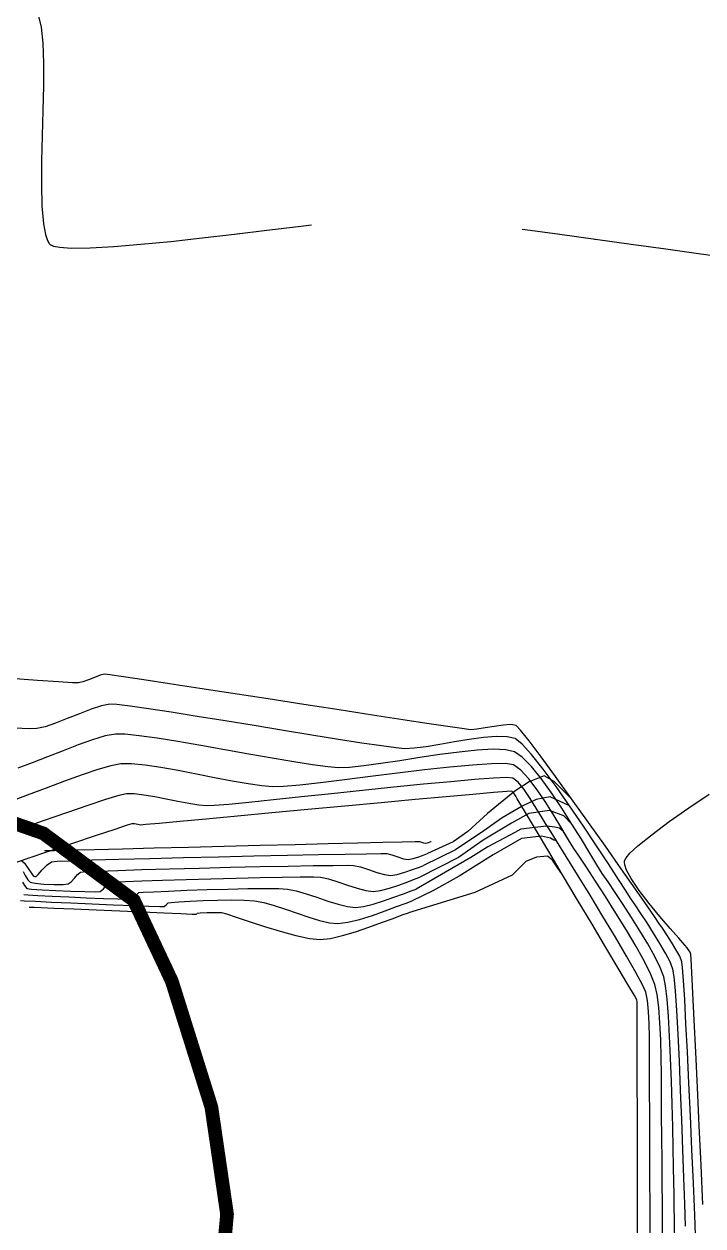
# Model space of a CAD drawing. Header units: metres. Extents: x 708868 to 711043, y 5411316 to 5413138.
# Drawn here: x 710379.5 to 710429.2, y 5412313.2 to 5412401.1 of the extents above; entities that cross this region are included whole.
import ezdxf

# ---------------------------------------------------------------- set-up
doc = ezdxf.new("R2010")
doc.units = ezdxf.units.M
doc.linetypes.add('DASHED', pattern=[0.75, 0.5, -0.25])
for name, color, linetype in [('C-ANNO-TABL', 1, 'Continuous'), ('Rionegro 2010_Contours', 7, 'Continuous'), ('Rionegro 2014_Contours', 7, 'Continuous'), ('Rionegro 2018_Contours', 7, 'Continuous')]:
    doc.layers.add(name, color=color, linetype=linetype)

msp = doc.modelspace()

# ---------------------------------------------------------------- linework, layer by layer
at = {"layer": 'C-ANNO-TABL', "color": 4, "linetype": 'DASHED', "true_color": 0x3dffff, "const_width": 1, "flags": 128}
msp.add_lwpolyline([(711042.543, 5413065.077), (710960.959, 5413110.395), (710928.513, 5413129.625), (710904.958, 5413136.482), (710878.336, 5413137.92), (710860.981, 5413136.789), (710843.249, 5413130.002), (710825.895, 5413114.543), (710808.917, 5413089.658), (710785.526, 5413050.068), (710767.477, 5413018.497), (710750.578, 5412962.402), (710732.947, 5412902.164), (710722.628, 5412876.686), (710711.096, 5412854.241), (710709.275, 5412838.469), (710712.254, 5412799.164), (710711.402, 5412767.16), (710706.844, 5412750.077), (710696.967, 5412735.651), (710677.974, 5412728.438), (710654.043, 5412726.539), (710627.073, 5412724.641), (710606.56, 5412720.465), (710589.801, 5412712.38), (710580.579, 5412698.728), (710577.45, 5412692.07), (710576.617, 5412681.451), (710581.703, 5412658.886), (710586.523, 5412640.581), (710590.138, 5412620.108), (710586.764, 5412609.511), (710569.894, 5412600.358), (710548.445, 5412592.651), (710519.158, 5412593.645), (710507.899, 5412592.671), (710498.04, 5412592.908), (710476.647, 5412590.526), (710453.439, 5412584.652), (710430.062, 5412578.871), (710407.167, 5412571.646), (710393.361, 5412565.35), (710390.566, 5412558.779), (710388.557, 5412550.53), (710383.696, 5412533.008), (710380.563, 5412521.688), (710371.646, 5412514.462), (710365.862, 5412509.886), (710362.006, 5412504.587), (710331.377, 5412455.849), (710322.46, 5412437.304), (710314.748, 5412419.962), (710310.913, 5412404.45), (710310.19, 5412389.517), (710312.359, 5412375.548), (710316.697, 5412365.432), (710327.06, 5412353.871), (710331.95, 5412345.85), (710336.144, 5412343.076), (710341.696, 5412343.548), (710347.662, 5412345.732), (710357.763, 5412346.027), (710373.475, 5412344.551), (710380.943, 5412341.931), (710387.559, 5412337.031), (710390.335, 5412331.128), (710393.229, 5412321.911), (710394.372, 5412314.079), (710391.947, 5412287.733), (710391.947, 5412242.005), (710398.772, 5412181.359), (710397.167, 5412154.922), (710391.094, 5412141.084), (710382.348, 5412135.257), (710365.927, 5412125.119), (710349.52, 5412122.865), (710314.938, 5412100.532), (710310.163, 5412097.449), (710304.075, 5412096.969), (710288.946, 5412103.637), (710260.398, 5412118.748), (710227.162, 5412131.796), (710192.198, 5412139.844), (710067.128, 5412167.234), (710056.514, 5412173.822), (710010.254, 5412214.541), (709997.898, 5412231.696), (709990.986, 5412235.843), (709981.946, 5412236.812), (709941.868, 5412226.346), (709906.208, 5412219.679), (709872.554, 5412206.968), (709858.983, 5412200.97), (709841.485, 5412178.774), (709831.695, 5412162.57), (709826.818, 5412138.119), (709826.096, 5412113.866), (709847.992, 5412057.968), (709847.992, 5412027.524), (709841.153, 5411995.836), (709821.685, 5411967.669), (709785.127, 5411896.003), (709764.498, 5411870.427), (709729.916, 5411841.626), (709687.876, 5411828.101), (709653.609, 5411828.388), (709636.799, 5411836.292), (709611.994, 5411871.534), (709572.151, 5411935.234), (709533.465, 5411953.882), (709461.2, 5411963.077), (709400.577, 5411961.741), (709328.296, 5411946.172), (709283.904, 5411933.17), (709246.821, 5411886.153), (709230.211, 5411871.995), (709186.772, 5411865.786), (709143.573, 5411868.974), (709131.371, 5411871.677), (709115.438, 5411870.35), (709084.203, 5411857.653), (709062.638, 5411854.332), (708913.408, 5411851.538)], dxfattribs=at)
at = {"layer": 'Rionegro 2010_Contours'}
for points in [[(710380.587, 5412401.682, 243), (710380.791, 5412400.887, 243), (710380.904, 5412399.722, 243), (710380.948, 5412398.267, 243), (710380.942, 5412396.598, 243), (710380.904, 5412394.796, 243), (710380.856, 5412392.938, 243), (710380.816, 5412391.102, 243), (710380.805, 5412389.368, 243), (710380.841, 5412387.813, 243), (710380.944, 5412386.515, 243), (710381.089, 5412385.716, 243), (710381.24, 5412385.282, 243), (710381.363, 5412385.08, 243), (710381.432, 5412385.008, 243), (710381.499, 5412384.961, 243), (710381.696, 5412384.88, 243), (710382.136, 5412384.793, 243), (710382.971, 5412384.737, 243), (710384.366, 5412384.752, 243), (710386.09, 5412384.848, 243), (710388.074, 5412385.011, 243), (710390.252, 5412385.225, 243), (710392.557, 5412385.477, 243), (710394.922, 5412385.752, 243), (710397.279, 5412386.035, 243), (710399.562, 5412386.312, 243), (710400.54, 5412386.429, 243)], [(710421.228, 5412385.398, 243), (710421.306, 5412385.388, 243), (710423.917, 5412385.024, 243), (710426.453, 5412384.67, 243), (710428.835, 5412384.339, 243), (710430.986, 5412384.044, 243)], [(710428.655, 5412311.838, 243), (710428.565, 5412314.01, 243), (710428.465, 5412316.359, 243), (710428.358, 5412318.805, 243), (710428.248, 5412321.271, 243), (710428.138, 5412323.68, 243), (710428.03, 5412325.952, 243), (710427.927, 5412328.011, 243), (710427.833, 5412329.779, 243), (710427.75, 5412331.176, 243), (710427.682, 5412332.126, 243), (710427.632, 5412332.551, 243), (710427.465, 5412332.953, 243), (710427.195, 5412333.45, 243), (710426.866, 5412333.99, 243), (710426.521, 5412334.525, 243), (710426.202, 5412335.004, 243), (710425.953, 5412335.378, 243), (710425.675, 5412335.785, 243), (710425.081, 5412336.641, 243), (710424.235, 5412337.854, 243), (710423.199, 5412339.334, 243), (710422.034, 5412340.989, 243), (710420.802, 5412342.728, 243), (710419.567, 5412344.46, 243), (710418.391, 5412346.093, 243), (710417.334, 5412347.537, 243), (710416.461, 5412348.701, 243), (710415.833, 5412349.493, 243), (710415.511, 5412349.821, 243), (710415.112, 5412349.89, 243), (710414.55, 5412349.856, 243), (710413.901, 5412349.761, 243), (710413.24, 5412349.646, 243), (710412.64, 5412349.551, 243), (710412.178, 5412349.517, 243), (710411.714, 5412349.573, 243), (710410.676, 5412349.722, 243), (710409.152, 5412349.95, 243), (710407.233, 5412350.243, 243), (710405.006, 5412350.585, 243), (710402.56, 5412350.963, 243), (710399.986, 5412351.362, 243), (710397.371, 5412351.767, 243), (710394.804, 5412352.165, 243), (710392.375, 5412352.539, 243), (710390.173, 5412352.877, 243), (710388.286, 5412353.163, 243), (710386.803, 5412353.384, 243), (710385.814, 5412353.524, 243), (710385.407, 5412353.568, 243), (710385.086, 5412353.493, 243), (710384.678, 5412353.344, 243), (710384.24, 5412353.169, 243), (710383.831, 5412353.016, 243), (710383.509, 5412352.933, 243), (710383.08, 5412352.949, 243), (710382.047, 5412353.015, 243), (710380.51, 5412353.123, 243), (710378.571, 5412353.265, 243)], [(710427.897, 5412313.199, 244), (710427.844, 5412314.837, 244), (710427.78, 5412316.735, 244), (710427.706, 5412318.81, 244), (710427.624, 5412320.98, 244), (710427.536, 5412323.165, 244), (710427.443, 5412325.282, 244), (710427.347, 5412327.25, 244), (710427.25, 5412328.986, 244), (710427.154, 5412330.41, 244), (710427.061, 5412331.439, 244), (710426.971, 5412331.993, 244), (710426.761, 5412332.529, 244), (710426.434, 5412333.175, 244), (710426.023, 5412333.892, 244), (710425.562, 5412334.641, 244), (710425.084, 5412335.385, 244), (710424.622, 5412336.084, 244), (710424.21, 5412336.701, 244), (710423.881, 5412337.195, 244), (710423.551, 5412337.705, 244), (710422.993, 5412338.569, 244), (710422.255, 5412339.705, 244), (710421.382, 5412341.033, 244), (710420.422, 5412342.47, 244), (710419.421, 5412343.937, 244), (710418.427, 5412345.352, 244), (710417.486, 5412346.632, 244), (710416.644, 5412347.698, 244), (710415.949, 5412348.468, 244), (710415.448, 5412348.861, 244), (710414.853, 5412349.005, 244), (710414.057, 5412349.024, 244), (710413.113, 5412348.946, 244), (710412.075, 5412348.803, 244), (710410.996, 5412348.622, 244), (710409.931, 5412348.434, 244), (710408.933, 5412348.269, 244), (710408.056, 5412348.155, 244), (710407.354, 5412348.122, 244), (710406.726, 5412348.181, 244), (710405.66, 5412348.325, 244), (710404.23, 5412348.54, 244), (710402.511, 5412348.81, 244), (710400.578, 5412349.122, 244), (710398.504, 5412349.461, 244), (710396.364, 5412349.812, 244), (710394.234, 5412350.16, 244), (710392.186, 5412350.492, 244), (710390.297, 5412350.792, 244), (710388.64, 5412351.045, 244), (710387.29, 5412351.238, 244), (710386.321, 5412351.355, 244), (710385.808, 5412351.383, 244), (710385.194, 5412351.258, 244), (710384.43, 5412351.008, 244), (710383.577, 5412350.681, 244), (710382.693, 5412350.327, 244), (710381.839, 5412349.994, 244), (710381.074, 5412349.733, 244), (710380.458, 5412349.591, 244), (710379.903, 5412349.583, 244), (710378.858, 5412349.624, 244)], [(710426.213, 5412312.26, 246), (710426.202, 5412314.572, 246), (710426.19, 5412316.59, 246), (710426.178, 5412318.239, 246), (710426.167, 5412319.446, 246), (710426.156, 5412320.138, 246), (710426.146, 5412320.914, 246), (710426.142, 5412321.899, 246), (710426.139, 5412323.037, 246), (710426.131, 5412324.277, 246), (710426.112, 5412325.565, 246), (710426.076, 5412326.848, 246), (710426.018, 5412328.074, 246), (710425.932, 5412329.19, 246), (710425.811, 5412330.142, 246), (710425.65, 5412330.877, 246), (710425.361, 5412331.612, 246), (710424.89, 5412332.558, 246), (710424.278, 5412333.658, 246), (710423.57, 5412334.855, 246), (710422.81, 5412336.091, 246), (710422.04, 5412337.308, 246), (710421.305, 5412338.448, 246), (710420.647, 5412339.453, 246), (710420.111, 5412340.266, 246), (710419.738, 5412340.83, 246), (710419.339, 5412341.469, 246), (710418.847, 5412342.29, 246), (710418.286, 5412343.219, 246), (710417.682, 5412344.184, 246), (710417.058, 5412345.111, 246), (710416.441, 5412345.929, 246), (710415.853, 5412346.563, 246), (710415.321, 5412346.941, 246), (710414.739, 5412347.034, 246), (710413.71, 5412347.026, 246), (710412.321, 5412346.934, 246), (710410.658, 5412346.777, 246), (710408.804, 5412346.572, 246), (710406.847, 5412346.338, 246), (710404.871, 5412346.092, 246), (710402.962, 5412345.854, 246), (710401.205, 5412345.641, 246), (710399.686, 5412345.471, 246), (710398.491, 5412345.362, 246), (710397.704, 5412345.332, 246), (710396.913, 5412345.4, 246), (710395.907, 5412345.55, 246), (710394.739, 5412345.759, 246), (710393.465, 5412346.006, 246), (710392.137, 5412346.267, 246), (710390.811, 5412346.52, 246), (710389.541, 5412346.744, 246), (710388.381, 5412346.915, 246), (710387.386, 5412347.012, 246), (710386.61, 5412347.011, 246), (710385.884, 5412346.879, 246), (710384.922, 5412346.606, 246), (710383.775, 5412346.223, 246), (710382.499, 5412345.761, 246), (710381.144, 5412345.25, 246), (710379.765, 5412344.722, 246), (710378.415, 5412344.208, 246)], [(710425.311, 5412311.411, 247), (710425.302, 5412314.324, 247), (710425.293, 5412317.018, 247), (710425.284, 5412319.422, 247), (710425.275, 5412321.464, 247), (710425.268, 5412323.071, 247), (710425.261, 5412324.172, 247), (710425.255, 5412324.694, 247), (710425.249, 5412325.338, 247), (710425.25, 5412326.152, 247), (710425.248, 5412327.067, 247), (710425.231, 5412328.011, 247), (710425.19, 5412328.914, 247), (710425.113, 5412329.707, 247), (710424.99, 5412330.319, 247), (710424.752, 5412330.851, 247), (710424.265, 5412331.756, 247), (710423.583, 5412332.949, 247), (710422.762, 5412334.345, 247), (710421.854, 5412335.859, 247), (710420.916, 5412337.405, 247), (710420.001, 5412338.899, 247), (710419.164, 5412340.255, 247), (710418.46, 5412341.389, 247), (710417.943, 5412342.215, 247), (710417.667, 5412342.647, 247), (710417.365, 5412343.136, 247), (710416.98, 5412343.778, 247), (710416.545, 5412344.477, 247), (710416.092, 5412345.14, 247), (710415.652, 5412345.673, 247), (710415.257, 5412345.981, 247), (710414.816, 5412346.011, 247), (710413.859, 5412345.969, 247), (710412.47, 5412345.866, 247), (710410.734, 5412345.712, 247), (710408.735, 5412345.521, 247), (710406.558, 5412345.302, 247), (710404.288, 5412345.068, 247), (710402.009, 5412344.829, 247), (710399.805, 5412344.597, 247), (710397.761, 5412344.383, 247), (710395.962, 5412344.199, 247), (710394.493, 5412344.056, 247), (710393.437, 5412343.965, 247), (710392.879, 5412343.937, 247), (710392.304, 5412343.991, 247), (710391.59, 5412344.108, 247), (710390.784, 5412344.265, 247), (710389.933, 5412344.438, 247), (710389.084, 5412344.603, 247), (710388.282, 5412344.739, 247), (710387.576, 5412344.821, 247), (710387.011, 5412344.826, 247), (710386.457, 5412344.702, 247), (710385.49, 5412344.408, 247), (710384.192, 5412343.979, 247), (710382.646, 5412343.447, 247), (710380.935, 5412342.847, 247), (710379.142, 5412342.212, 247)], [(710424.394, 5412311.543, 248), (710424.387, 5412315.023, 248), (710424.379, 5412318.301, 248), (710424.373, 5412321.297, 248), (710424.367, 5412323.932, 248), (710424.361, 5412326.125, 248), (710424.357, 5412327.795, 248), (710424.355, 5412328.864, 248), (710424.353, 5412329.25, 248), (710424.353, 5412329.409, 248), (710424.349, 5412329.607, 248), (710424.329, 5412329.761, 248), (710424.152, 5412330.07, 248), (710423.677, 5412330.878, 248), (710422.963, 5412332.085, 248), (710422.069, 5412333.592, 248), (710421.056, 5412335.298, 248), (710419.982, 5412337.105, 248), (710418.907, 5412338.912, 248), (710417.89, 5412340.62, 248), (710416.991, 5412342.129, 248), (710416.269, 5412343.339, 248), (710415.784, 5412344.151, 248), (710415.596, 5412344.465, 248), (710415.481, 5412344.653, 248), (710415.333, 5412344.88, 248), (710415.194, 5412345.02, 248), (710414.829, 5412344.998, 248), (710413.846, 5412344.916, 248), (710412.339, 5412344.783, 248), (710410.404, 5412344.609, 248), (710408.136, 5412344.401, 248), (710405.63, 5412344.171, 248), (710402.981, 5412343.926, 248), (710400.284, 5412343.675, 248), (710397.635, 5412343.429, 248), (710395.128, 5412343.195, 248), (710392.858, 5412342.984, 248), (710390.92, 5412342.804, 248), (710389.411, 5412342.664, 248), (710388.424, 5412342.574, 248), (710388.054, 5412342.543, 248), (710387.855, 5412342.572, 248), (710387.609, 5412342.621, 248), (710387.412, 5412342.64, 248), (710387.065, 5412342.53, 248), (710386.159, 5412342.229, 248), (710384.793, 5412341.771, 248), (710383.071, 5412341.192, 248), (710381.092, 5412340.526, 248), (710378.96, 5412339.807, 248)], [(710429.169, 5412314.802, 242), (710429.034, 5412317.683, 242), (710428.899, 5412320.559, 242), (710428.768, 5412323.34, 242), (710428.645, 5412325.94, 242), (710428.534, 5412328.269, 242), (710428.439, 5412330.238, 242), (710428.364, 5412331.76, 242), (710428.314, 5412332.747, 242), (710428.292, 5412333.109, 242), (710428.223, 5412333.252, 242), (710428.115, 5412333.424, 242), (710428.024, 5412333.56, 242), (710427.843, 5412333.764, 242), (710427.395, 5412334.263, 242), (710426.759, 5412334.984, 242), (710426.015, 5412335.854, 242), (710425.241, 5412336.802, 242), (710424.516, 5412337.754, 242), (710423.92, 5412338.639, 242), (710423.589, 5412339.249, 242), (710423.453, 5412339.625, 242), (710423.424, 5412339.829, 242), (710423.431, 5412339.915, 242), (710423.451, 5412339.985, 242), (710423.55, 5412340.157, 242), (710423.829, 5412340.484, 242), (710424.418, 5412341.031, 242), (710425.443, 5412341.857, 242), (710426.709, 5412342.794, 242), (710428.133, 5412343.79, 242), (710429.63, 5412344.794, 242)]]:
    msp.add_polyline3d(points, dxfattribs=at)
at = {"layer": 'Rionegro 2014_Contours'}
for points in [[(710380.587, 5412401.682, 243), (710380.791, 5412400.887, 243), (710380.904, 5412399.722, 243), (710380.948, 5412398.267, 243), (710380.942, 5412396.598, 243), (710380.904, 5412394.796, 243), (710380.856, 5412392.938, 243), (710380.816, 5412391.102, 243), (710380.805, 5412389.368, 243), (710380.841, 5412387.813, 243), (710380.944, 5412386.515, 243), (710381.089, 5412385.716, 243), (710381.24, 5412385.282, 243), (710381.363, 5412385.08, 243), (710381.432, 5412385.008, 243), (710381.499, 5412384.961, 243), (710381.696, 5412384.88, 243), (710382.136, 5412384.793, 243), (710382.971, 5412384.737, 243), (710384.366, 5412384.752, 243), (710386.09, 5412384.848, 243), (710388.074, 5412385.011, 243), (710390.252, 5412385.225, 243), (710392.557, 5412385.477, 243), (710394.922, 5412385.752, 243), (710395.247, 5412385.791, 243)], [(710415.955, 5412386.12, 243), (710416.173, 5412386.091, 243), (710418.698, 5412385.748, 243), (710421.306, 5412385.388, 243), (710423.917, 5412385.024, 243), (710426.453, 5412384.67, 243), (710428.835, 5412384.339, 243), (710430.986, 5412384.044, 243)], [(710428.655, 5412311.838, 243), (710428.565, 5412314.01, 243), (710428.465, 5412316.359, 243), (710428.358, 5412318.805, 243), (710428.248, 5412321.271, 243), (710428.138, 5412323.68, 243), (710428.03, 5412325.952, 243), (710427.927, 5412328.011, 243), (710427.833, 5412329.779, 243), (710427.75, 5412331.176, 243), (710427.682, 5412332.126, 243), (710427.632, 5412332.551, 243), (710427.465, 5412332.953, 243), (710427.195, 5412333.45, 243), (710426.866, 5412333.99, 243), (710426.521, 5412334.525, 243), (710426.202, 5412335.004, 243), (710425.953, 5412335.378, 243), (710425.675, 5412335.785, 243), (710425.081, 5412336.641, 243), (710424.235, 5412337.854, 243), (710423.199, 5412339.334, 243), (710422.034, 5412340.989, 243), (710420.802, 5412342.728, 243), (710419.567, 5412344.46, 243), (710418.391, 5412346.093, 243), (710417.334, 5412347.537, 243), (710416.461, 5412348.701, 243), (710415.833, 5412349.493, 243), (710415.511, 5412349.821, 243), (710415.112, 5412349.89, 243), (710414.55, 5412349.856, 243), (710413.901, 5412349.761, 243), (710413.24, 5412349.646, 243), (710412.64, 5412349.551, 243), (710412.178, 5412349.517, 243), (710411.714, 5412349.573, 243), (710410.676, 5412349.722, 243), (710409.152, 5412349.95, 243), (710407.233, 5412350.243, 243), (710405.006, 5412350.585, 243), (710402.56, 5412350.963, 243), (710399.986, 5412351.362, 243), (710397.371, 5412351.767, 243), (710394.804, 5412352.165, 243), (710392.375, 5412352.539, 243), (710390.173, 5412352.877, 243), (710388.286, 5412353.163, 243), (710386.803, 5412353.384, 243), (710385.814, 5412353.524, 243), (710385.407, 5412353.568, 243), (710385.086, 5412353.493, 243), (710384.678, 5412353.344, 243), (710384.24, 5412353.169, 243), (710383.831, 5412353.016, 243), (710383.509, 5412352.933, 243), (710383.08, 5412352.949, 243), (710382.047, 5412353.015, 243), (710380.51, 5412353.123, 243), (710378.571, 5412353.265, 243)], [(710427.897, 5412313.199, 244), (710427.844, 5412314.837, 244), (710427.78, 5412316.735, 244), (710427.706, 5412318.81, 244), (710427.624, 5412320.98, 244), (710427.536, 5412323.165, 244), (710427.443, 5412325.282, 244), (710427.347, 5412327.25, 244), (710427.25, 5412328.986, 244), (710427.154, 5412330.41, 244), (710427.061, 5412331.439, 244), (710426.971, 5412331.993, 244), (710426.761, 5412332.529, 244), (710426.434, 5412333.175, 244), (710426.023, 5412333.892, 244), (710425.562, 5412334.641, 244), (710425.084, 5412335.385, 244), (710424.622, 5412336.084, 244), (710424.21, 5412336.701, 244), (710423.881, 5412337.195, 244), (710423.551, 5412337.705, 244), (710422.993, 5412338.569, 244), (710422.255, 5412339.705, 244), (710421.382, 5412341.033, 244), (710420.422, 5412342.47, 244), (710419.421, 5412343.937, 244), (710418.427, 5412345.352, 244), (710417.486, 5412346.632, 244), (710416.644, 5412347.698, 244), (710415.949, 5412348.468, 244), (710415.448, 5412348.861, 244), (710414.853, 5412349.005, 244), (710414.057, 5412349.024, 244), (710413.113, 5412348.946, 244), (710412.075, 5412348.803, 244), (710410.996, 5412348.622, 244), (710409.931, 5412348.434, 244), (710408.933, 5412348.269, 244), (710408.056, 5412348.155, 244), (710407.354, 5412348.122, 244), (710406.726, 5412348.181, 244), (710405.66, 5412348.325, 244), (710404.23, 5412348.54, 244), (710402.511, 5412348.81, 244), (710400.578, 5412349.122, 244), (710398.504, 5412349.461, 244), (710396.364, 5412349.812, 244), (710394.234, 5412350.16, 244), (710392.186, 5412350.492, 244), (710390.297, 5412350.792, 244), (710388.64, 5412351.045, 244), (710387.29, 5412351.238, 244), (710386.321, 5412351.355, 244), (710385.808, 5412351.383, 244), (710385.194, 5412351.258, 244), (710384.43, 5412351.008, 244), (710383.577, 5412350.681, 244), (710382.693, 5412350.327, 244), (710381.839, 5412349.994, 244), (710381.074, 5412349.733, 244), (710380.458, 5412349.591, 244), (710379.903, 5412349.583, 244), (710378.858, 5412349.624, 244)], [(710427.101, 5412311.935, 245), (710427.087, 5412313.534, 245), (710427.072, 5412314.773, 245), (710427.058, 5412315.582, 245), (710427.04, 5412316.417, 245), (710427.018, 5412317.551, 245), (710426.99, 5412318.923, 245), (710426.957, 5412320.467, 245), (710426.915, 5412322.122, 245), (710426.865, 5412323.822, 245), (710426.804, 5412325.505, 245), (710426.733, 5412327.107, 245), (710426.649, 5412328.564, 245), (710426.551, 5412329.814, 245), (710426.439, 5412330.792, 245), (710426.311, 5412331.435, 245), (710426.048, 5412332.12, 245), (710425.646, 5412332.936, 245), (710425.14, 5412333.845, 245), (710424.563, 5412334.805, 245), (710423.949, 5412335.779, 245), (710423.332, 5412336.726, 245), (710422.748, 5412337.607, 245), (710422.229, 5412338.382, 245), (710421.81, 5412339.012, 245), (710421.416, 5412339.637, 245), (710420.897, 5412340.488, 245), (710420.279, 5412341.503, 245), (710419.588, 5412342.618, 245), (710418.85, 5412343.772, 245), (710418.092, 5412344.9, 245), (710417.34, 5412345.94, 245), (710416.62, 5412346.828, 245), (710415.96, 5412347.503, 245), (710415.384, 5412347.901, 245), (710414.745, 5412348.051, 245), (710413.819, 5412348.083, 245), (710412.667, 5412348.019, 245), (710411.35, 5412347.881, 245), (710409.926, 5412347.692, 245), (710408.456, 5412347.474, 245), (710407.001, 5412347.249, 245), (710405.621, 5412347.04, 245), (710404.375, 5412346.868, 245), (710403.325, 5412346.757, 245), (710402.529, 5412346.727, 245), (710401.746, 5412346.794, 245), (710400.631, 5412346.946, 245), (710399.253, 5412347.167, 245), (710397.679, 5412347.437, 245), (710395.977, 5412347.738, 245), (710394.215, 5412348.052, 245), (710392.462, 5412348.362, 245), (710390.786, 5412348.648, 245), (710389.255, 5412348.893, 245), (710387.936, 5412349.078, 245), (710386.898, 5412349.186, 245), (710386.209, 5412349.197, 245), (710385.454, 5412349.059, 245), (710384.533, 5412348.785, 245), (710383.492, 5412348.412, 245), (710382.38, 5412347.978, 245), (710381.243, 5412347.524, 245), (710380.13, 5412347.085, 245), (710379.088, 5412346.701, 245)], [(710426.213, 5412312.26, 246), (710426.202, 5412314.572, 246), (710426.19, 5412316.59, 246), (710426.178, 5412318.239, 246), (710426.167, 5412319.446, 246), (710426.156, 5412320.138, 246), (710426.146, 5412320.914, 246), (710426.142, 5412321.899, 246), (710426.139, 5412323.037, 246), (710426.131, 5412324.277, 246), (710426.112, 5412325.565, 246), (710426.076, 5412326.848, 246), (710426.018, 5412328.074, 246), (710425.932, 5412329.19, 246), (710425.811, 5412330.142, 246), (710425.65, 5412330.877, 246), (710425.361, 5412331.612, 246), (710424.89, 5412332.558, 246), (710424.278, 5412333.658, 246), (710423.57, 5412334.855, 246), (710422.81, 5412336.091, 246), (710422.04, 5412337.308, 246), (710421.305, 5412338.448, 246), (710420.647, 5412339.453, 246), (710420.111, 5412340.266, 246), (710419.738, 5412340.83, 246), (710419.339, 5412341.469, 246), (710418.847, 5412342.29, 246), (710418.286, 5412343.219, 246), (710417.682, 5412344.184, 246), (710417.058, 5412345.111, 246), (710416.441, 5412345.929, 246), (710415.853, 5412346.563, 246), (710415.321, 5412346.941, 246), (710414.739, 5412347.034, 246), (710413.71, 5412347.026, 246), (710412.321, 5412346.934, 246), (710410.658, 5412346.777, 246), (710408.804, 5412346.572, 246), (710406.847, 5412346.338, 246), (710404.871, 5412346.092, 246), (710402.962, 5412345.854, 246), (710401.205, 5412345.641, 246), (710399.686, 5412345.471, 246), (710398.491, 5412345.362, 246), (710397.704, 5412345.332, 246), (710396.913, 5412345.4, 246), (710395.907, 5412345.55, 246), (710394.739, 5412345.759, 246), (710393.465, 5412346.006, 246), (710392.137, 5412346.267, 246), (710390.811, 5412346.52, 246), (710389.541, 5412346.744, 246), (710388.381, 5412346.915, 246), (710387.386, 5412347.012, 246), (710386.61, 5412347.011, 246), (710385.884, 5412346.879, 246), (710384.922, 5412346.606, 246), (710383.775, 5412346.223, 246), (710382.499, 5412345.761, 246), (710381.144, 5412345.25, 246), (710379.765, 5412344.722, 246), (710378.415, 5412344.208, 246)], [(710425.311, 5412311.411, 247), (710425.302, 5412314.324, 247), (710425.293, 5412317.018, 247), (710425.284, 5412319.422, 247), (710425.275, 5412321.464, 247), (710425.268, 5412323.071, 247), (710425.261, 5412324.172, 247), (710425.255, 5412324.694, 247), (710425.249, 5412325.338, 247), (710425.25, 5412326.152, 247), (710425.248, 5412327.067, 247), (710425.231, 5412328.011, 247), (710425.19, 5412328.914, 247), (710425.113, 5412329.707, 247), (710424.99, 5412330.319, 247), (710424.752, 5412330.851, 247), (710424.265, 5412331.756, 247), (710423.583, 5412332.949, 247), (710422.762, 5412334.345, 247), (710421.854, 5412335.859, 247), (710420.916, 5412337.405, 247), (710420.001, 5412338.899, 247), (710419.164, 5412340.255, 247), (710418.46, 5412341.389, 247), (710417.943, 5412342.215, 247), (710417.667, 5412342.647, 247), (710417.365, 5412343.136, 247), (710416.98, 5412343.778, 247), (710416.545, 5412344.477, 247), (710416.092, 5412345.14, 247), (710415.652, 5412345.673, 247), (710415.257, 5412345.981, 247), (710414.816, 5412346.011, 247), (710413.859, 5412345.969, 247), (710412.47, 5412345.866, 247), (710410.734, 5412345.712, 247), (710408.735, 5412345.521, 247), (710406.558, 5412345.302, 247), (710404.288, 5412345.068, 247), (710402.009, 5412344.829, 247), (710399.805, 5412344.597, 247), (710397.761, 5412344.383, 247), (710395.962, 5412344.199, 247), (710394.493, 5412344.056, 247), (710393.437, 5412343.965, 247), (710392.879, 5412343.937, 247), (710392.304, 5412343.991, 247), (710391.59, 5412344.108, 247), (710390.784, 5412344.265, 247), (710389.933, 5412344.438, 247), (710389.084, 5412344.603, 247), (710388.282, 5412344.739, 247), (710387.576, 5412344.821, 247), (710387.011, 5412344.826, 247), (710386.457, 5412344.702, 247), (710385.49, 5412344.408, 247), (710384.192, 5412343.979, 247), (710382.646, 5412343.447, 247), (710380.935, 5412342.847, 247), (710379.142, 5412342.212, 247)], [(710424.394, 5412311.543, 248), (710424.387, 5412315.023, 248), (710424.379, 5412318.301, 248), (710424.373, 5412321.297, 248), (710424.367, 5412323.932, 248), (710424.361, 5412326.125, 248), (710424.357, 5412327.795, 248), (710424.355, 5412328.864, 248), (710424.353, 5412329.25, 248), (710424.353, 5412329.409, 248), (710424.349, 5412329.607, 248), (710424.329, 5412329.761, 248), (710424.152, 5412330.07, 248), (710423.677, 5412330.878, 248), (710422.963, 5412332.085, 248), (710422.069, 5412333.592, 248), (710421.056, 5412335.298, 248), (710419.982, 5412337.105, 248), (710418.907, 5412338.912, 248), (710417.89, 5412340.62, 248), (710416.991, 5412342.129, 248), (710416.269, 5412343.339, 248), (710415.784, 5412344.151, 248), (710415.596, 5412344.465, 248), (710415.481, 5412344.653, 248), (710415.333, 5412344.88, 248), (710415.194, 5412345.02, 248), (710414.829, 5412344.998, 248), (710413.846, 5412344.916, 248), (710412.339, 5412344.783, 248), (710410.404, 5412344.609, 248), (710408.136, 5412344.401, 248), (710405.63, 5412344.171, 248), (710402.981, 5412343.926, 248), (710400.284, 5412343.675, 248), (710397.635, 5412343.429, 248), (710395.128, 5412343.195, 248), (710392.858, 5412342.984, 248), (710390.92, 5412342.804, 248), (710389.411, 5412342.664, 248), (710388.424, 5412342.574, 248), (710388.054, 5412342.543, 248), (710387.855, 5412342.572, 248), (710387.609, 5412342.621, 248), (710387.412, 5412342.64, 248), (710387.065, 5412342.53, 248), (710386.159, 5412342.229, 248), (710384.793, 5412341.771, 248), (710383.071, 5412341.192, 248), (710381.092, 5412340.526, 248), (710378.96, 5412339.807, 248)], [(710429.169, 5412314.802, 242), (710429.034, 5412317.683, 242), (710428.899, 5412320.559, 242), (710428.768, 5412323.34, 242), (710428.645, 5412325.94, 242), (710428.534, 5412328.269, 242), (710428.439, 5412330.238, 242), (710428.364, 5412331.76, 242), (710428.314, 5412332.747, 242), (710428.292, 5412333.109, 242), (710428.223, 5412333.252, 242), (710428.115, 5412333.424, 242), (710428.024, 5412333.56, 242), (710427.843, 5412333.764, 242), (710427.395, 5412334.263, 242), (710426.759, 5412334.984, 242), (710426.015, 5412335.854, 242), (710425.241, 5412336.802, 242), (710424.516, 5412337.754, 242), (710423.92, 5412338.639, 242), (710423.589, 5412339.249, 242), (710423.453, 5412339.625, 242), (710423.424, 5412339.829, 242), (710423.431, 5412339.915, 242), (710423.451, 5412339.985, 242), (710423.55, 5412340.157, 242), (710423.829, 5412340.484, 242), (710424.418, 5412341.031, 242), (710425.443, 5412341.857, 242), (710426.709, 5412342.794, 242), (710428.133, 5412343.79, 242), (710429.63, 5412344.794, 242)]]:
    msp.add_polyline3d(points, dxfattribs=at)
at = {"layer": 'Rionegro 2018_Contours'}
for points in [[(710380.587, 5412401.682, 243), (710380.791, 5412400.887, 243), (710380.904, 5412399.722, 243), (710380.948, 5412398.267, 243), (710380.942, 5412396.598, 243), (710380.904, 5412394.796, 243), (710380.856, 5412392.938, 243), (710380.816, 5412391.102, 243), (710380.805, 5412389.368, 243), (710380.841, 5412387.813, 243), (710380.944, 5412386.515, 243), (710381.089, 5412385.716, 243), (710381.24, 5412385.282, 243), (710381.363, 5412385.08, 243), (710381.432, 5412385.008, 243), (710381.499, 5412384.961, 243), (710381.696, 5412384.88, 243), (710382.136, 5412384.793, 243), (710382.971, 5412384.737, 243), (710384.366, 5412384.752, 243), (710386.09, 5412384.848, 243), (710388.074, 5412385.011, 243), (710390.252, 5412385.225, 243), (710392.557, 5412385.477, 243), (710394.922, 5412385.752, 243), (710395.247, 5412385.791, 243)], [(710415.955, 5412386.12, 243), (710416.173, 5412386.091, 243), (710418.698, 5412385.748, 243), (710421.306, 5412385.388, 243), (710423.917, 5412385.024, 243), (710426.453, 5412384.67, 243), (710428.835, 5412384.339, 243), (710430.986, 5412384.044, 243)], [(710428.655, 5412311.838, 243), (710428.565, 5412314.01, 243), (710428.465, 5412316.359, 243), (710428.358, 5412318.805, 243), (710428.248, 5412321.271, 243), (710428.138, 5412323.68, 243), (710428.03, 5412325.952, 243), (710427.927, 5412328.011, 243), (710427.833, 5412329.779, 243), (710427.75, 5412331.176, 243), (710427.682, 5412332.126, 243), (710427.632, 5412332.551, 243), (710427.465, 5412332.953, 243), (710427.195, 5412333.45, 243), (710426.866, 5412333.99, 243), (710426.521, 5412334.525, 243), (710426.202, 5412335.004, 243), (710425.953, 5412335.378, 243), (710425.675, 5412335.785, 243), (710425.081, 5412336.641, 243), (710424.235, 5412337.854, 243), (710423.199, 5412339.334, 243), (710422.034, 5412340.989, 243), (710420.802, 5412342.728, 243), (710419.567, 5412344.46, 243), (710418.294, 5412345.723, 243), (710417.57, 5412346.149, 243), (710416.461, 5412345.71, 243), (710415.413, 5412345.02, 243), (710413.409, 5412343.391, 243), (710411.971, 5412342.061, 243), (710410.896, 5412341.308, 243), (710409.022, 5412340.452, 243)], [(710429.169, 5412314.802, 242), (710429.034, 5412317.683, 242), (710428.899, 5412320.559, 242), (710428.768, 5412323.34, 242), (710428.645, 5412325.94, 242), (710428.534, 5412328.269, 242), (710428.439, 5412330.238, 242), (710428.364, 5412331.76, 242), (710428.314, 5412332.747, 242), (710428.292, 5412333.109, 242), (710428.223, 5412333.252, 242), (710428.115, 5412333.424, 242), (710428.024, 5412333.56, 242), (710427.843, 5412333.764, 242), (710427.395, 5412334.263, 242), (710426.759, 5412334.984, 242), (710426.015, 5412335.854, 242), (710425.241, 5412336.802, 242), (710424.516, 5412337.754, 242), (710423.92, 5412338.639, 242), (710423.589, 5412339.249, 242), (710423.453, 5412339.625, 242), (710423.424, 5412339.829, 242), (710423.431, 5412339.915, 242), (710423.451, 5412339.985, 242), (710423.55, 5412340.157, 242), (710423.829, 5412340.484, 242), (710424.418, 5412341.031, 242), (710425.443, 5412341.857, 242), (710426.709, 5412342.794, 242), (710428.133, 5412343.79, 242), (710429.63, 5412344.794, 242)], [(710427.897, 5412313.199, 244), (710427.844, 5412314.837, 244), (710427.78, 5412316.735, 244), (710427.706, 5412318.81, 244), (710427.624, 5412320.98, 244), (710427.536, 5412323.165, 244), (710427.443, 5412325.282, 244), (710427.347, 5412327.25, 244), (710427.25, 5412328.986, 244), (710427.154, 5412330.41, 244), (710427.061, 5412331.439, 244), (710426.971, 5412331.993, 244), (710426.761, 5412332.529, 244), (710426.434, 5412333.175, 244), (710426.023, 5412333.892, 244), (710425.562, 5412334.641, 244), (710425.084, 5412335.385, 244), (710424.622, 5412336.084, 244), (710424.21, 5412336.701, 244), (710423.881, 5412337.195, 244), (710423.551, 5412337.705, 244), (710422.993, 5412338.569, 244), (710422.255, 5412339.705, 244), (710421.382, 5412341.033, 244), (710420.422, 5412342.47, 244), (710419.421, 5412343.937, 244), (710418.008, 5412344.598, 244), (710416.963, 5412344.423, 244), (710415.945, 5412343.926, 244), (710414.488, 5412343.07, 244), (710413.135, 5412342.11, 244), (710411.075, 5412340.738, 244), (710408.745, 5412339.588, 244)], [(710427.101, 5412311.935, 245), (710427.087, 5412313.534, 245), (710427.072, 5412314.773, 245), (710427.058, 5412315.582, 245), (710427.04, 5412316.417, 245), (710427.018, 5412317.551, 245), (710426.99, 5412318.923, 245), (710426.957, 5412320.467, 245), (710426.915, 5412322.122, 245), (710426.865, 5412323.822, 245), (710426.804, 5412325.505, 245), (710426.733, 5412327.107, 245), (710426.649, 5412328.564, 245), (710426.551, 5412329.814, 245), (710426.439, 5412330.792, 245), (710426.311, 5412331.435, 245), (710426.048, 5412332.12, 245), (710425.646, 5412332.936, 245), (710425.14, 5412333.845, 245), (710424.563, 5412334.805, 245), (710423.949, 5412335.779, 245), (710423.332, 5412336.726, 245), (710422.748, 5412337.607, 245), (710422.229, 5412338.382, 245), (710421.81, 5412339.012, 245), (710421.416, 5412339.637, 245), (710420.897, 5412340.488, 245), (710420.279, 5412341.503, 245), (710419.588, 5412342.618, 245), (710419.003, 5412343.211, 245), (710417.959, 5412343.613, 245), (710416.445, 5412343.398, 245), (710415.179, 5412342.681, 245), (710413.098, 5412341.427, 245), (710411.291, 5412340.175, 245), (710408.468, 5412338.724, 245)], [(710426.213, 5412312.26, 246), (710426.202, 5412314.572, 246), (710426.19, 5412316.59, 246), (710426.178, 5412318.239, 246), (710426.167, 5412319.446, 246), (710426.156, 5412320.138, 246), (710426.146, 5412320.914, 246), (710426.142, 5412321.899, 246), (710426.139, 5412323.037, 246), (710426.131, 5412324.277, 246), (710426.112, 5412325.565, 246), (710426.076, 5412326.848, 246), (710426.018, 5412328.074, 246), (710425.932, 5412329.19, 246), (710425.811, 5412330.142, 246), (710425.65, 5412330.877, 246), (710425.361, 5412331.612, 246), (710424.89, 5412332.558, 246), (710424.278, 5412333.658, 246), (710423.57, 5412334.855, 246), (710422.81, 5412336.091, 246), (710422.04, 5412337.308, 246), (710421.305, 5412338.448, 246), (710420.647, 5412339.453, 246), (710420.111, 5412340.266, 246), (710419.738, 5412340.83, 246), (710419.339, 5412341.469, 246), (710418.94, 5412342.091, 246), (710418.868, 5412342.149, 246), (710418.682, 5412342.314, 246), (710418.339, 5412342.383, 246), (710417.73, 5412342.458, 246), (710415.849, 5412342.25, 246), (710415.402, 5412341.997, 246), (710413.438, 5412340.942, 246), (710412.204, 5412340.177, 246), (710408.191, 5412337.86, 246)], [(710409.298, 5412341.315, 242), (710409.277, 5412341.308, 242), (710409.21, 5412341.283, 242), (710409.073, 5412341.234, 242), (710408.903, 5412341.195, 242), (710408.768, 5412341.223, 242), (710408.605, 5412341.278, 242), (710408.46, 5412341.316, 242), (710408.115, 5412341.311, 242), (710407.188, 5412341.29, 242), (710405.762, 5412341.257, 242), (710403.925, 5412341.213, 242), (710401.761, 5412341.16, 242), (710399.357, 5412341.101, 242), (710396.798, 5412341.038, 242), (710394.17, 5412340.973, 242), (710391.558, 5412340.908, 242), (710389.049, 5412340.845, 242), (710386.727, 5412340.787, 242), (710384.679, 5412340.736, 242), (710382.991, 5412340.694, 242), (710381.747, 5412340.663, 242), (710381.034, 5412340.646, 242)], [(710425.311, 5412311.411, 247), (710425.302, 5412314.324, 247), (710425.293, 5412317.018, 247), (710425.284, 5412319.422, 247), (710425.275, 5412321.464, 247), (710425.268, 5412323.071, 247), (710425.261, 5412324.172, 247), (710425.255, 5412324.694, 247), (710425.249, 5412325.338, 247), (710425.25, 5412326.152, 247), (710425.248, 5412327.067, 247), (710425.231, 5412328.011, 247), (710425.19, 5412328.914, 247), (710425.113, 5412329.707, 247), (710424.99, 5412330.319, 247), (710424.752, 5412330.851, 247), (710424.265, 5412331.756, 247), (710423.583, 5412332.949, 247), (710422.762, 5412334.345, 247), (710421.854, 5412335.859, 247), (710420.916, 5412337.405, 247), (710420.001, 5412338.899, 247), (710419.164, 5412340.255, 247), (710418.46, 5412341.389, 247), (710418.263, 5412341.438, 247), (710418.026, 5412341.572, 247), (710417.365, 5412341.723, 247), (710415.89, 5412341.552, 247), (710413.84, 5412340.362, 247), (710411.335, 5412338.793, 247), (710409.408, 5412337.743, 247), (710407.914, 5412336.997, 247)], [(710379.375, 5412339.933, 243), (710379.554, 5412339.755, 243), (710379.832, 5412339.368, 243), (710380.092, 5412338.978, 243), (710380.218, 5412338.795, 243), (710380.319, 5412338.781, 243), (710380.422, 5412338.786, 243), (710380.557, 5412338.937, 243), (710380.854, 5412339.269, 243), (710381.212, 5412339.627, 243), (710381.529, 5412339.854, 243), (710381.946, 5412339.891, 243), (710382.976, 5412339.937, 243), (710384.517, 5412339.989, 243), (710386.469, 5412340.047, 243), (710388.727, 5412340.107, 243), (710391.191, 5412340.168, 243), (710393.758, 5412340.229, 243), (710396.327, 5412340.286, 243), (710398.794, 5412340.338, 243), (710401.058, 5412340.383, 243), (710403.018, 5412340.419, 243), (710404.569, 5412340.444, 243), (710405.612, 5412340.456, 243), (710406.043, 5412340.454, 243), (710406.417, 5412340.364, 243), (710406.85, 5412340.218, 243), (710407.273, 5412340.083, 243), (710407.617, 5412340.025, 243), (710407.969, 5412340.086, 243), (710408.39, 5412340.219, 243), (710408.776, 5412340.362, 243), (710409.022, 5412340.452, 243)], [(710379.457, 5412339.136, 244), (710379.624, 5412338.853, 244), (710379.8, 5412338.548, 244), (710379.98, 5412338.354, 244), (710380.334, 5412338.282, 244), (710380.98, 5412338.225, 244), (710381.728, 5412338.192, 244), (710382.385, 5412338.192, 244), (710382.762, 5412338.233, 244), (710382.983, 5412338.398, 244), (710383.212, 5412338.664, 244), (710383.442, 5412338.932, 244), (710383.663, 5412339.103, 244), (710384.044, 5412339.137, 244), (710384.986, 5412339.179, 244), (710386.39, 5412339.229, 244), (710388.153, 5412339.284, 244), (710390.176, 5412339.341, 244), (710392.358, 5412339.398, 244), (710394.599, 5412339.452, 244), (710396.797, 5412339.502, 244), (710398.852, 5412339.544, 244), (710400.663, 5412339.576, 244), (710402.13, 5412339.597, 244), (710403.151, 5412339.602, 244), (710403.627, 5412339.591, 244), (710404.128, 5412339.48, 244), (710404.71, 5412339.291, 244), (710405.312, 5412339.085, 244), (710405.873, 5412338.92, 244), (710406.332, 5412338.855, 244), (710406.8, 5412338.926, 244), (710407.367, 5412339.089, 244), (710407.942, 5412339.291, 244), (710408.432, 5412339.475, 244), (710408.745, 5412339.588, 244)], [(710424.394, 5412311.543, 248), (710424.387, 5412315.023, 248), (710424.379, 5412318.301, 248), (710424.373, 5412321.297, 248), (710424.367, 5412323.932, 248), (710424.361, 5412326.125, 248), (710424.357, 5412327.795, 248), (710424.355, 5412328.864, 248), (710424.353, 5412329.25, 248), (710424.353, 5412329.409, 248), (710424.349, 5412329.607, 248), (710424.329, 5412329.761, 248), (710424.152, 5412330.07, 248), (710423.677, 5412330.878, 248), (710422.963, 5412332.085, 248), (710422.069, 5412333.592, 248), (710421.056, 5412335.298, 248), (710419.982, 5412337.105, 248), (710418.907, 5412338.912, 248), (710418.52, 5412339.458, 248), (710418.171, 5412339.979, 248), (710417.804, 5412340.265, 248), (710417, 5412340.197, 248), (710416.211, 5412339.877, 248), (710415.218, 5412338.887, 248), (710412.481, 5412337.62, 248), (710407.637, 5412336.133, 248)], [(710379.424, 5412338.378, 245), (710379.562, 5412338.13, 245), (710379.741, 5412337.912, 245), (710380.083, 5412337.865, 245), (710380.844, 5412337.81, 245), (710381.857, 5412337.754, 245), (710382.955, 5412337.706, 245), (710383.973, 5412337.673, 245), (710384.744, 5412337.662, 245), (710385.101, 5412337.681, 245), (710385.331, 5412337.871, 245), (710385.568, 5412338.155, 245), (710385.798, 5412338.352, 245), (710386.128, 5412338.381, 245), (710386.944, 5412338.421, 245), (710388.153, 5412338.468, 245), (710389.661, 5412338.519, 245), (710391.373, 5412338.572, 245), (710393.197, 5412338.622, 245), (710395.038, 5412338.669, 245), (710396.801, 5412338.708, 245), (710398.394, 5412338.736, 245), (710399.723, 5412338.751, 245), (710400.693, 5412338.75, 245), (710401.21, 5412338.729, 245), (710401.792, 5412338.607, 245), (710402.464, 5412338.399, 245), (710403.175, 5412338.155, 245), (710403.876, 5412337.922, 245), (710404.516, 5412337.749, 245), (710405.046, 5412337.685, 245), (710405.586, 5412337.757, 245), (710406.239, 5412337.93, 245), (710406.929, 5412338.158, 245), (710407.582, 5412338.396, 245), (710408.12, 5412338.6, 245), (710408.468, 5412338.724, 245)], [(710379.503, 5412337.471, 246), (710379.801, 5412337.44, 246), (710380.535, 5412337.395, 246), (710381.579, 5412337.34, 246), (710382.811, 5412337.282, 246), (710384.106, 5412337.225, 246), (710385.34, 5412337.176, 246), (710386.39, 5412337.14, 246), (710387.132, 5412337.122, 246), (710387.441, 5412337.128, 246), (710387.603, 5412337.262, 246), (710387.77, 5412337.462, 246), (710387.932, 5412337.601, 246), (710388.237, 5412337.629, 246), (710388.992, 5412337.669, 246), (710390.092, 5412337.718, 246), (710391.435, 5412337.77, 246), (710392.916, 5412337.819, 246), (710394.434, 5412337.862, 246), (710395.883, 5412337.893, 246), (710397.162, 5412337.908, 246), (710398.167, 5412337.9, 246), (710398.794, 5412337.866, 246), (710399.431, 5412337.739, 246), (710400.16, 5412337.524, 246), (710400.941, 5412337.261, 246), (710401.732, 5412336.988, 246), (710402.493, 5412336.747, 246), (710403.183, 5412336.576, 246), (710403.761, 5412336.515, 246), (710404.348, 5412336.586, 246), (710405.054, 5412336.758, 246), (710405.816, 5412336.996, 246), (710406.573, 5412337.261, 246), (710407.262, 5412337.518, 246), (710407.822, 5412337.73, 246), (710408.191, 5412337.86, 246)], [(710379.264, 5412337.029, 247), (710379.568, 5412337.009, 247), (710380.368, 5412336.968, 247), (710381.54, 5412336.913, 247), (710382.961, 5412336.848, 247), (710384.507, 5412336.779, 247), (710386.054, 5412336.712, 247), (710387.479, 5412336.653, 247), (710388.657, 5412336.606, 247), (710389.466, 5412336.579, 247), (710389.781, 5412336.575, 247), (710389.923, 5412336.711, 247), (710390.066, 5412336.85, 247), (710390.295, 5412336.876, 247), (710390.858, 5412336.918, 247), (710391.667, 5412336.968, 247), (710392.636, 5412337.016, 247), (710393.678, 5412337.053, 247), (710394.707, 5412337.07, 247), (710395.636, 5412337.057, 247), (710396.378, 5412337.004, 247), (710397.054, 5412336.874, 247), (710397.823, 5412336.657, 247), (710398.649, 5412336.386, 247), (710399.5, 5412336.092, 247), (710400.342, 5412335.808, 247), (710401.141, 5412335.567, 247), (710401.863, 5412335.402, 247), (710402.475, 5412335.345, 247), (710403.196, 5412335.432, 247), (710404.063, 5412335.644, 247), (710404.999, 5412335.935, 247), (710405.927, 5412336.261, 247), (710406.774, 5412336.577, 247), (710407.461, 5412336.837, 247), (710407.914, 5412336.997, 247)], [(710379.913, 5412336.549, 248), (710380.008, 5412336.545, 248), (710380.262, 5412336.534, 248), (710380.787, 5412336.511, 248), (710381.718, 5412336.471, 248), (710383.164, 5412336.408, 248), (710384.811, 5412336.337, 248), (710386.537, 5412336.262, 248), (710388.222, 5412336.189, 248), (710389.744, 5412336.123, 248), (710390.982, 5412336.07, 248), (710391.814, 5412336.034, 248), (710392.121, 5412336.022, 248), (710392.16, 5412336.06, 248), (710392.2, 5412336.099, 248), (710392.414, 5412336.115, 248), (710392.911, 5412336.142, 248), (710393.493, 5412336.159, 248), (710393.961, 5412336.142, 248), (710394.333, 5412336.04, 248), (710395.042, 5412335.807, 248), (710395.996, 5412335.488, 248), (710397.101, 5412335.128, 248), (710398.266, 5412334.772, 248), (710399.397, 5412334.464, 248), (710400.402, 5412334.25, 248), (710401.189, 5412334.175, 248), (710401.926, 5412334.256, 248), (710402.804, 5412334.455, 248), (710403.761, 5412334.737, 248), (710404.738, 5412335.066, 248), (710405.675, 5412335.406, 248), (710406.51, 5412335.721, 248), (710407.185, 5412335.975, 248), (710407.637, 5412336.133, 248)]]:
    msp.add_polyline3d(points, dxfattribs=at)

doc.saveas('drawing.dxf')
